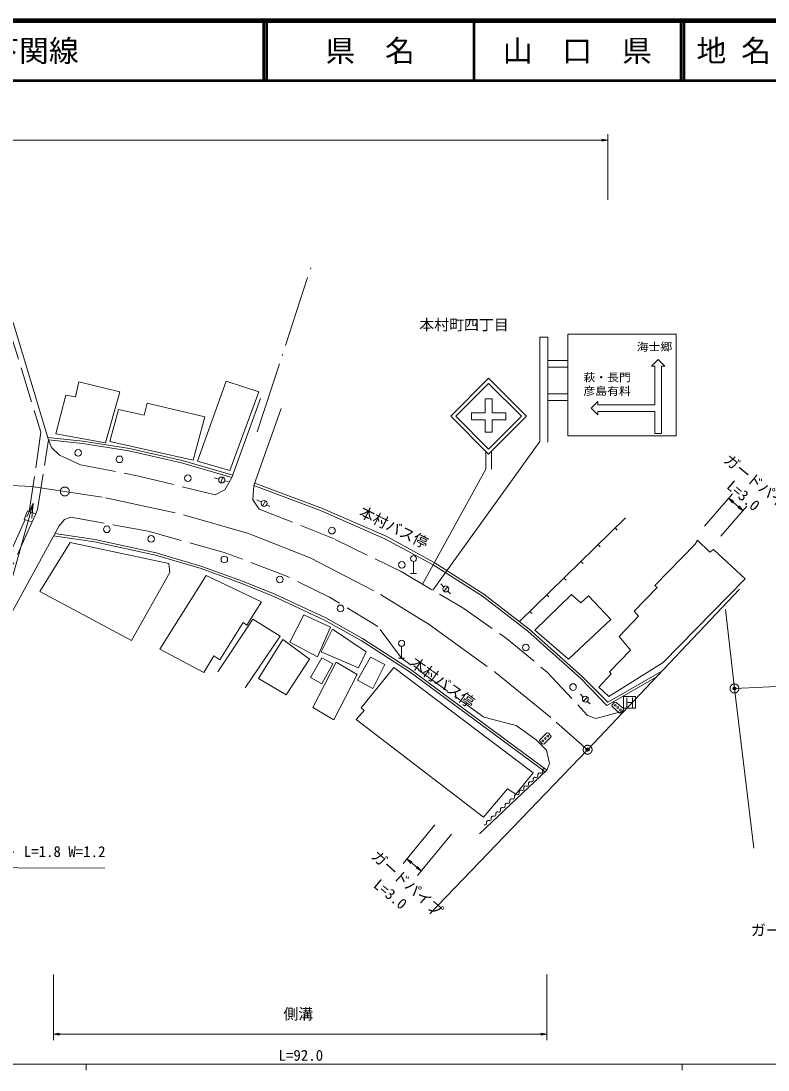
# Model space of a CAD drawing. Units: millimetres, scale not verified. Extents: x 40000 to 680000, y 20000 to 380000.
# Drawn here: x 257060 to 382374, y 204000 to 380000 of the extents above; entities that cross this region are included whole.
import ezdxf
from ezdxf.enums import TextEntityAlignment as Align

# ---------------------------------------------------------------- set-up
doc = ezdxf.new("R2010")
doc.units = ezdxf.units.MM
doc.header["$LTSCALE"] = 1000
doc.header["$PDMODE"] = 32
doc.header["$PDSIZE"] = 500
for name, pattern in [('CHAIN', [18.5, 12, -1.5, 3.5, -1.5]), ('DASHED', [7.5, 6, -1.5]), ('LONG_DASHED_DOTTED', [15.25, 12, -1.5, 0.25, -1.5])]:
    doc.linetypes.add(name, pattern=pattern)
for name, color, linetype, lineweight in [('M-BMK', 2, 'CHAIN', 13), ('M-BMK-OTRS', 5, 'Continuous', 13), ('M-STR-HTXT', 7, 'Continuous', 13), ('M-STR-STRC', 7, 'Continuous', 13), ('M-TTL', 2, 'Continuous', 140), ('M-TTL-BAND', 7, 'Continuous', 13), ('M-TTL-LINE', 7, 'Continuous', 50), ('M-WORK', 1, 'Continuous', 13)]:
    doc.layers.add(name, color=color, linetype=linetype, lineweight=lineweight)
for name, color, linetype in [('M-BMK-HTXT', 7, 'Continuous'), ('M-OTRS', 6, 'Continuous'), ('M-TTL-TXT', 7, 'Continuous')]:
    doc.layers.add(name, color=color, linetype=linetype)
doc.styles.add('ＭＳ ゴシック', font='')
doc.styles.get('ＭＳ ゴシック').set_extended_font_data('MS Gothic')

# ---------------------------------------------------------------- blocks, each defined once
blk = doc.blocks.new('open_arrow')
at = {"color": 0, "linetype": 'Continuous', "lineweight": -2}
blk.add_lwpolyline([(7.5, 1.25), (0, 0), (7.5, -1.25)], dxfattribs=at)

msp = doc.modelspace()

# ---------------------------------------------------------------- linework, layer by layer
at = {"layer": 'M-BMK'}
for p, q in [((248145, 302446), (258840, 301918)), ((258840, 301918), (271224, 300019)), ((271224, 300019), (284311, 297169)), ((284311, 297169), (295218, 294038)), ((295218, 294038), (305596, 289957)), ((305596, 289957), (317382, 283800)), ((317382, 283800), (325509, 278734)), ((325509, 278734), (336662, 270712)), ((336662, 270712), (346864, 262374)), ((376752, 268015), (397225, 269004)), ((346864, 262374), (352115, 257740))]:
    msp.add_line(p, q, dxfattribs=at)
for centre in [(264412, 301064), (376752, 268015), (352115, 257740)]:
    msp.add_circle(centre, 750, dxfattribs=at)
at = {"layer": 'M-BMK-OTRS'}
for p, q in [((352115, 257740), (377597, 284648)), ((376752, 268015), (375230, 281260)), ((376752, 268015), (379970, 241246)), ((352115, 257740), (325670, 230206))]:
    msp.add_line(p, q, dxfattribs=at)
at = {"layer": 'M-OTRS'}
for p in [(376752, 268015), (352115, 257740)]:
    msp.add_point(p, dxfattribs=at)
at = {"layer": 'M-STR-HTXT'}
for p, q in [((355512, 350000), (355512, 361000)), ((70824, 360000), (355512, 360000)), ((371734, 295229), (376419, 300678)), ((375767, 299920), (378172, 297852)), ((374475, 293552), (378824, 298610)), ((326500, 245117), (321149, 238632)), ((329301, 243577), (323571, 236633)), ((324208, 237405), (321786, 239404)), ((262522, 220000), (262522, 209000)), ((345273, 220000), (345273, 209000)), ((262522, 210000), (345273, 210000))]:
    msp.add_line(p, q, dxfattribs=at)
msp.add_lwpolyline([(259130, 299076), (241930, 237978), (271109, 237890)], dxfattribs=at)
at = {"layer": 'M-STR-STRC'}
for p, q in [((366968, 327431), (348776, 327431)), ((348776, 310400), (348776, 327431)), ((366968, 310400), (366968, 327431)), ((345416, 326932), (344072, 326932)), ((344072, 326932), (344072, 309423)), ((345416, 326932), (345416, 309343)), ((348776, 323021), (345416, 323021)), ((362821, 322087), (363941, 323207)), ((363381, 322087), (362821, 322087)), ((363381, 322087), (363381, 318572)), ((363941, 323207), (365061, 322087)), ((365061, 322087), (364501, 322087)), ((364501, 322087), (364502, 318771)), ((345416, 321901), (348776, 321901)), ((363381, 315625), (363381, 318572)), ((364492, 310788), (364502, 318771)), ((348776, 317421), (345416, 317421)), ((345416, 316301), (348776, 316301)), ((352732, 315065), (353852, 316185)), ((353852, 313945), (352732, 315065)), ((353852, 316185), (353852, 315625)), ((353852, 315625), (361049, 315625)), ((363381, 315625), (361049, 315625)), ((353852, 314505), (360408, 314505)), ((353852, 314505), (353852, 313945)), ((363381, 314505), (360408, 314505)), ((363381, 310789), (363381, 314505)), ((366968, 310400), (348776, 310400)), ((364492, 310788), (363381, 310789)), ((326139, 284496), (344072, 309423)), ((335013, 307822), (335013, 304822)), ((336013, 304822), (336013, 307822)), ((324424, 285508), (335013, 304822)), ((360134, 266682), (358134, 266682)), ((358134, 266682), (358134, 264682)), ((358674, 264766), (358674, 266466)), ((359666, 266477), (359666, 264772)), ((360134, 264682), (360134, 266682)), ((358134, 264682), (360134, 264682)), ((358674, 265682), (359666, 265682))]:
    msp.add_line(p, q, dxfattribs=at)
for points in [[(335513, 307322), (341877, 313686), (335513, 320050), (329149, 313686)], [(335513, 308170), (341029, 313686), (335513, 319201), (329998, 313686)], [(336089, 314261), (336089, 316598), (334938, 316598), (334938, 314261), (332637, 314261), (332637, 313110), (334938, 313110), (334938, 310989), (336089, 310989), (336089, 313110), (338390, 313110), (338390, 314261)]]:
    msp.add_lwpolyline(points, close=True, dxfattribs=at)
at = {"layer": 'M-TTL'}
msp.add_line((680000, 380000), (40000, 380000), dxfattribs=at)
at = {"layer": 'M-TTL-BAND'}
for p, q in [((40000, 205000), (579000, 205000)), ((268000, 205000), (268000, 204000)), ((368000, 205000), (368000, 204000))]:
    msp.add_line(p, q, dxfattribs=at)
at = {"layer": 'M-TTL-LINE'}
for p, q in [((297750, 380000), (297750, 370000)), ((298250, 380000), (298250, 370000)), ((333000, 380000), (333000, 370000)), ((367750, 380000), (367750, 370000)), ((368250, 380000), (368250, 370000)), ((40000, 370000), (680000, 370000))]:
    msp.add_line(p, q, dxfattribs=at)
at = {"layer": 'M-WORK', "linetype": 'LONG_DASHED_DOTTED'}
msp.add_line((296683, 311047), (305676, 338605), dxfattribs=at)
at = {"layer": 'M-WORK'}
for p, q in [((255763, 329409), (261678, 309711)), ((266226, 316951), (266789, 319484)), ((266789, 319484), (273622, 317780)), ((262927, 310744), (264569, 317248)), ((264569, 317248), (266226, 316951)), ((273622, 317780), (271230, 309243)), ((277703, 313871), (278219, 315904)), ((278219, 315904), (287886, 313566)), ((292442, 303409), (297217, 316648)), ((271937, 309454), (273434, 314809)), ((273434, 314809), (277703, 313871)), ((287886, 313566), (285916, 306295)), ((300700, 315010), (296127, 302064)), ((267424, 309523), (261553, 310126)), ((271230, 309243), (262927, 310744)), ((261678, 309711), (262194, 308468)), ((267372, 309126), (261678, 309711)), ((275159, 307875), (267372, 309126)), ((275236, 308268), (267424, 309523)), ((285916, 306295), (271937, 309454)), ((284089, 306240), (275236, 308268)), ((283988, 305853), (275159, 307875)), ((292578, 303786), (284089, 306240)), ((292442, 303409), (283988, 305853)), ((290252, 303136), (289450, 303355)), ((290588, 302512), (290894, 303464)), ((291216, 302872), (291798, 302717)), ((296127, 302064), (307298, 297861)), ((296260, 302441), (307621, 298202)), ((297393, 299277), (296638, 299642)), ((297598, 298622), (298054, 299512)), ((298281, 298819), (298816, 298553)), ((307298, 297861), (318110, 293146)), ((307621, 298202), (318323, 293546)), ((340676, 279223), (358457, 296661)), ((263446, 295303), (254270, 278509)), ((262726, 293987), (269442, 293023)), ((356706, 294944), (357056, 294587)), ((265287, 292502), (260244, 284270)), ((262522, 293612), (269371, 292629)), ((281869, 288961), (265287, 292502)), ((269371, 292629), (279652, 290363)), ((269442, 293023), (279752, 290751)), ((318110, 293146), (326179, 288784)), ((318323, 293546), (326382, 289128)), ((370138, 292217), (363394, 285297)), ((370138, 292217), (370526, 292919)), ((372635, 290856), (370526, 292919)), ((279752, 290751), (287424, 288499)), ((353850, 292143), (354200, 291786)), ((373245, 291349), (372635, 290856)), ((378545, 286400), (373245, 291349)), ((279652, 290363), (287299, 288119)), ((282010, 287460), (281869, 288961)), ((322904, 287306), (322904, 289306)), ((326179, 288784), (334481, 283507)), ((326382, 289128), (334712, 283834)), ((350994, 289342), (351344, 288985)), ((275607, 276061), (282010, 287460)), ((280328, 274605), (288099, 286989)), ((287299, 288119), (294098, 285624)), ((287424, 288499), (294241, 285997)), ((288099, 286989), (297379, 282533)), ((322404, 287306), (323404, 287306)), ((294098, 285624), (299471, 283462)), ((294241, 285997), (299631, 283829)), ((327957, 285051), (327507, 285545)), ((348138, 286542), (348488, 286185)), ((363394, 285297), (363756, 284943)), ((364778, 272374), (378545, 286400)), ((260244, 284270), (275607, 276061)), ((299471, 283462), (307996, 279480)), ((299631, 283829), (308179, 279837)), ((327985, 284343), (328677, 285065)), ((328636, 284321), (329115, 283911)), ((334481, 283507), (342065, 277643)), ((334712, 283834), (342321, 277950)), ((349427, 283761), (343282, 277780)), ((345283, 283741), (345633, 283384)), ((350975, 282354), (349427, 283761)), ((352288, 283573), (350975, 282354)), ((355994, 279586), (352288, 283573)), ((363756, 284943), (359930, 281003)), ((297379, 282533), (294964, 278639)), ((342427, 280940), (342777, 280583)), ((360629, 280158), (357392, 276716)), ((359930, 281003), (360629, 280158)), ((290072, 270827), (295951, 279661)), ((294307, 279108), (290429, 272838)), ((294964, 278639), (294307, 279108)), ((295951, 279661), (300548, 276800)), ((307996, 279480), (314122, 276064)), ((308179, 279837), (314329, 276407)), ((348887, 272925), (355994, 279586)), ((300548, 276800), (294669, 268106)), ((314329, 276407), (322548, 271065)), ((342065, 277643), (350962, 269668)), ((342321, 277950), (351235, 269961)), ((343282, 277780), (348887, 272925)), ((357392, 276716), (359321, 274464)), ((287740, 270680), (280328, 274605)), ((314122, 276064), (322320, 270736)), ((320909, 273092), (320909, 275092)), ((289413, 273464), (287740, 270680)), ((290429, 272838), (289413, 273464)), ((320409, 273092), (321409, 273092)), ((359321, 274464), (355766, 270795)), ((319596, 271544), (314113, 264771)), ((342992, 253856), (319596, 271544)), ((322548, 271065), (345273, 254308)), ((355654, 266651), (364778, 272374)), ((322320, 270736), (344978, 254028)), ((350962, 269668), (355340, 265181)), ((351235, 269961), (355512, 265739)), ((356068, 270461), (353989, 268223)), ((355340, 265181), (363630, 269900)), ((355512, 265739), (364576, 270898)), ((355766, 270795), (356068, 270461)), ((353989, 268223), (355654, 266651)), ((351360, 266562), (350910, 267055)), ((351389, 265854), (352080, 266575)), ((352039, 265831), (352518, 265421)), ((314624, 264333), (313279, 262822)), ((314113, 264771), (314624, 264333)), ((356575, 265649), (356251, 265269)), ((356279, 264916), (357421, 263943)), ((358069, 264705), (356928, 265677)), ((357773, 263972), (358098, 264352)), ((313279, 262822), (334673, 246444)), ((345207, 260504), (344137, 259453)), ((345911, 260145), (345560, 260501)), ((344134, 259100), (344484, 258743)), ((344837, 258740), (345908, 259791)), ((333973, 243613), (345273, 254308)), ((340083, 250275), (342992, 253856)), ((334673, 246444), (338661, 251150)), ((338661, 251150), (340083, 250275))]:
    msp.add_line(p, q, dxfattribs=at)
at = {"layer": 'M-WORK', "linetype": 'DASHED'}
for p, q in [((254859, 328976), (260413, 310987)), ((260413, 310987), (258438, 297709)), ((259827, 298028), (261678, 309711)), ((262194, 308468), (263507, 307178)), ((263507, 307178), (267026, 305512)), ((267026, 305512), (276830, 303659)), ((276830, 303659), (289636, 300493)), ((291254, 301361), (292442, 303409)), ((289636, 300493), (291254, 301361)), ((296127, 302064), (295939, 299671)), ((295939, 299671), (297041, 298123)), ((259528, 297306), (259827, 298028)), ((297041, 298123), (309745, 293034)), ((257745, 296337), (249431, 277933)), ((258941, 295956), (250487, 277240)), ((264387, 296348), (263446, 295303)), ((265440, 296758), (264387, 296348)), ((278386, 294389), (265440, 296758)), ((291146, 290847), (278386, 294389)), ((309745, 293034), (320815, 287639)), ((301231, 287047), (291146, 290847)), ((308830, 283318), (301231, 287047)), ((320815, 287639), (331182, 281518)), ((316898, 278416), (308830, 283318)), ((331182, 281518), (338523, 276405)), ((320909, 273092), (316898, 278416)), ((338523, 276405), (345349, 270729)), ((334700, 263218), (320909, 273092)), ((345349, 270729), (352080, 263505)), ((353487, 262989), (358285, 264256)), ((340142, 261787), (334700, 263218)), ((352080, 263505), (353487, 262989)), ((343501, 259384), (340142, 261787)), ((345190, 257675), (343501, 259384)), ((345700, 255413), (345190, 257675)), ((345273, 254308), (345700, 255413))]:
    msp.add_line(p, q, dxfattribs=at)
at = {"layer": 'M-WORK'}
for points in [[(291482, 319573), (286677, 306162), (292099, 304571), (296986, 317802)], [(258149, 297816), (257617, 296377), (258941, 295956), (259528, 297306)], [(302169, 275768), (306775, 273342), (308988, 278280), (304529, 280357)], [(307431, 274174), (313704, 271503), (314991, 274169), (309303, 277980)], [(300979, 276215), (296916, 269686), (301539, 266950), (305448, 272942)], [(305641, 269842), (307501, 273173), (309372, 272128), (307512, 268797)], [(316070, 267997), (318118, 272063), (315676, 273293), (313526, 269403)], [(309941, 272454), (306016, 264807), (309540, 262768), (313430, 270357)]]:
    msp.add_lwpolyline(points, close=True, dxfattribs=at)
for centre, radius in [((266634, 307557), 556), ((273577, 306455), 556), ((285046, 303312), 556), ((290731, 302991), 500), ((297843, 299059), 500), ((271458, 294718), 556), ((309227, 294493), 556), ((278899, 293135), 556), ((291173, 289647), 556), ((320931, 288747), 556), ((322904, 289806), 500), ((300497, 286305), 556), ((328324, 284712), 500), ((310676, 281450), 556), ((320909, 275592), 500), ((341751, 274885), 556), ((349663, 268256), 556), ((351727, 266222), 500), ((356737, 265183), 150), ((357174, 264810), 150), ((357612, 264438), 150), ((344612, 259219), 150), ((345022, 259622), 150), ((345432, 260025), 150)]:
    msp.add_circle(centre, radius, dxfattribs=at)
for centre, radius, start, end in [((356441, 265106), 250, 139.57194, 229.57194), ((356766, 265487), 250, 49.57194, 139.57194), ((357907, 264514), 250, 319.57194, 49.57194), ((357583, 264134), 250, 229.57194, 319.57194), ((345382, 260326), 250, 44.48726, 134.48726), ((344312, 259275), 250, 134.48726, 224.48726), ((344662, 258918), 250, 224.48726, 314.48726), ((345732, 259969), 250, 314.48726, 44.48726), ((343507, 253360), 290, 246.14571, 19.30275), ((344056, 253552), 290, 66.14571, 199.30275), ((344291, 254084), 290, 246.14571, 19.30275), ((344839, 254276), 290, 66.14571, 199.30275), ((341941, 251914), 290, 246.14571, 19.30275), ((342489, 252106), 290, 66.14571, 199.30275), ((342724, 252637), 290, 246.14571, 19.30275), ((343272, 252829), 290, 66.14571, 199.30275), ((340140, 249936), 290, 66.14571, 199.30275), ((340375, 250467), 290, 246.14571, 19.30275), ((340923, 250659), 290, 66.14571, 199.30275), ((341158, 251190), 290, 246.14571, 19.30275), ((341706, 251382), 290, 66.14571, 199.30275), ((338025, 248297), 290, 246.14571, 19.30275), ((338573, 248489), 290, 66.14571, 199.30275), ((338808, 249020), 290, 246.14571, 19.30275), ((339357, 249212), 290, 66.14571, 199.30275), ((339591, 249744), 290, 246.14571, 19.30275), ((336224, 246319), 290, 66.14571, 199.30275), ((336459, 246851), 290, 246.14571, 19.30275), ((337007, 247043), 290, 66.14571, 199.30275), ((337242, 247574), 290, 246.14571, 19.30275), ((337790, 247766), 290, 66.14571, 199.30275), ((334892, 245404), 290, 246.14571, 19.30275), ((335441, 245596), 290, 66.14571, 199.30275), ((335676, 246127), 290, 246.14571, 19.30275)]:
    msp.add_arc(centre, radius, start, end, dxfattribs=at)

# ---------------------------------------------------------------- block references
at = {"layer": 'M-STR-HTXT'}
for p, xscale, yscale, rotation in [((355512, 360000), 133, 133, 180), ((375767, 299920), 133, 133, 319.3), ((259130, 299076), 333, 333, 254.3), ((378172, 297852), 133, 133, 139.3), ((321786, 239404), 133, 133, 320.5), ((324208, 237405), 133, 133, 140.5), ((345273, 210000), 133, 133, 180)]:
    msp.add_blockref('open_arrow', p, dxfattribs=dict(at, xscale=xscale, yscale=yscale, rotation=rotation))
at = {"layer": 'M-STR-HTXT', "xscale": 133, "yscale": 133}
msp.add_blockref('open_arrow', (262522, 210000), dxfattribs=at)

# ---------------------------------------------------------------- texts
at = {"layer": 'M-BMK-HTXT', "style": 'ＭＳ ゴシック'}
msp.add_text('本村町四丁目', height=1833, dxfattribs=at).set_placement((323877, 327557), align=Align.BOTTOM_LEFT)
at = {"layer": 'M-STR-HTXT', "style": 'ＭＳ ゴシック'}
for s, rotation, p in [('ガードパイプ', 320.631, (374439, 305686)), ('カルバート L=1.8 W=1.2', 359.826, (243769, 239247)), ('ガードパイプ', 317.961, (315307, 239285))]:
    msp.add_text(s, height=1833, rotation=rotation, dxfattribs=at).set_placement(p, align=Align.BOTTOM_LEFT)
for rotation, p in [(319.307, (377296, 299265)), (320.47, (318098, 232366))]:
    msp.add_text('L=3.0', height=1833, rotation=rotation, dxfattribs=at).set_placement(p, align=Align.BOTTOM_CENTER)
for s, p in [('ガードレール', (379500, 226000)), ('側溝', (301081, 211943))]:
    msp.add_text(s, height=1833, dxfattribs=at).set_placement(p, align=Align.BOTTOM_LEFT)
msp.add_text('L=92.0', height=1833, dxfattribs=at).set_placement((304000, 205000), align=Align.BOTTOM_CENTER)
at = {"layer": 'M-STR-STRC', "style": 'ＭＳ ゴシック', "width": 1.1}
for s, p in [('海士郷', (363326, 324270)), ('萩・長門', (355388, 319143)), ('彦島有料', (355388, 316843))]:
    msp.add_text(s, height=1320, dxfattribs=at).set_placement(p, align=Align.BOTTOM_CENTER)
at = {"layer": 'M-TTL-TXT', "style": 'ＭＳ ゴシック'}
for s, p in [('一般県道田ノ首下関線', (216734, 375000)), ('地 名', (370380, 375000))]:
    msp.add_text(s, height=3666, dxfattribs=at).set_placement(p, align=Align.MIDDLE_LEFT)
for s, p in [('県\u3000名', (315625, 375000)), ('山\u3000口\u3000県', (350375, 375000))]:
    msp.add_text(s, height=3666, dxfattribs=at).set_placement(p, align=Align.MIDDLE_CENTER)
at = {"layer": 'M-WORK', "style": 'ＭＳ ゴシック'}
for rotation, p in [(333.435, (313362, 296524)), (324.257, (321868, 271478))]:
    msp.add_text('本村バス停', height=1833, rotation=rotation, dxfattribs=at).set_placement(p, align=Align.BOTTOM_LEFT)

doc.saveas('drawing.dxf')
